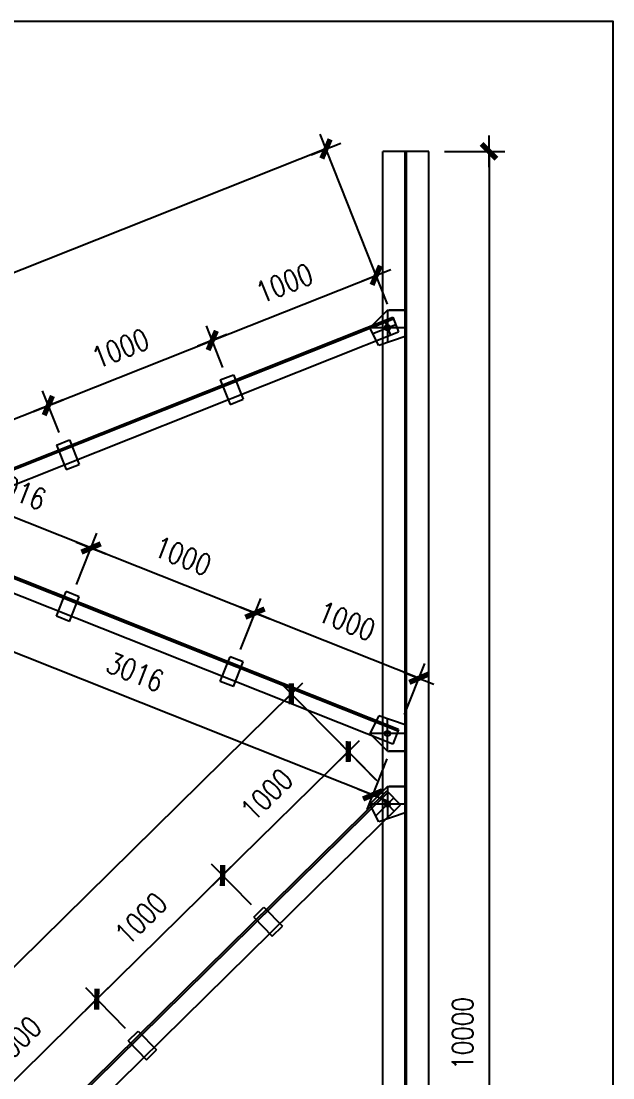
# Model space of a CAD drawing. Header units: millimetres. Extents: x 1471994 to 4527627, y -5186613 to -1927582.
# Drawn here: x 1540157 to 1543512, y -1983714 to -1977724 of the extents above; entities that cross this region are included whole.
import ezdxf

# ---------------------------------------------------------------- set-up
doc = ezdxf.new("R2010")
doc.units = ezdxf.units.MM
doc.header["$LTSCALE"] = 1000
doc.header["$PDMODE"] = 34
doc.styles.add('DIM_FONT', font='simplex.shx', dxfattribs={"width": 0.8, "bigfont": 'hztxt.shx'})
doc.dimstyles.new('WGH(1)', dxfattribs={"dimscale": 1.2, "dimtxt": 100, "dimasz": 0.5, "dimexe": 75, "dimexo": 75, "dimgap": 75, "dimtad": 1, "dimdec": 0, "dimzin": 0, "dimdsep": 46, "dimtxsty": 'DIM_FONT', "dimblk1": '_DIMX', "dimblk2": '_DIMX', "dimsah": 1, "dimcen": 0.09, "dimclrd": 3, "dimclre": 3, "dimclrt": 7, "dimadec": 0, "dimazin": 0, "dimtfac": 1, "dimtdec": 0, "dimtix": 1, "dimtmove": 2, "dimatfit": 3, "dimldrblk": '_DIMX', "dimfxl": 1, "dimtolj": 1, "dimtzin": 0, "dimarcsym": 0})

# ---------------------------------------------------------------- blocks, each defined once
blk = doc.blocks.new('_DIMX')
blk.add_line((-150, 0), (150, 0))
at = {"const_width": 50}
blk.add_lwpolyline([(-70, -70), (70, 70)], dxfattribs=at)
blk = doc.blocks.new('*D1393')
at = {"color": 3, "lineweight": -2}
for p, q in [((1542558.1, -1978462.4), (1542899.9, -1978462.4)), ((1542809.9, -1978463), (1542809.9, -1988461.8)), ((1542578.1, -1988462.4), (1542899.9, -1988462.4))]:
    blk.add_line(p, q, dxfattribs=at)
at = {"layer": 'Defpoints', "color": 0}
for p in [(1542468.1, -1978462.4), (1542488.1, -1988462.4), (1542809.9, -1988462.4)]:
    blk.add_point(p, dxfattribs=at)
at = {"color": 3, "lineweight": -2, "xscale": 0.6, "yscale": 0.6, "zscale": 0.6}
for p, rotation in [((1542809.9, -1978462.4), 90), ((1542809.9, -1988462.4), 270)]:
    blk.add_blockref('_DIMX', p, dxfattribs=dict(at, rotation=rotation))
at = {"color": 7, "insert": (1542659.9, -1983462.4), "char_height": 120, "attachment_point": 5, "rotation": 90, "style": 'DIM_FONT'}
blk.add_mtext('\\A1;10000', dxfattribs=at)
blk = doc.blocks.new('*D1396')
at = {"color": 3, "lineweight": -2}
for p, q in [((1540371.9, -1980056.5), (1540277.9, -1979819.7)), ((1538144.3, -1980763.8), (1540310.5, -1979903.5)), ((1538208.3, -1980926.5), (1538110.5, -1980680.4))]:
    blk.add_line(p, q, dxfattribs=at)
at = {"layer": 'Defpoints', "color": 0}
for p in [(1540311.1, -1979903.3), (1540405.1, -1980140.2), (1538241.5, -1981010.2)]:
    blk.add_point(p, dxfattribs=at)
at = {"color": 3, "lineweight": -2, "xscale": 0.6, "yscale": 0.6, "zscale": 0.6}
for p, rotation in [((1540311.1, -1979903.3), 21.65903603493993), ((1538143.7, -1980764), 201.6590360349399)]:
    blk.add_blockref('_DIMX', p, dxfattribs=dict(at, rotation=rotation))
at = {"color": 7, "insert": (1539172, -1980194.3), "char_height": 120, "attachment_point": 5, "rotation": 21.65904, "style": 'DIM_FONT'}
blk.add_mtext('\\A1;2332', dxfattribs=at)
blk = doc.blocks.new('*D1397')
at = {"color": 3, "lineweight": -2}
for p, q in [((1541301.3, -1979687.5), (1541207.3, -1979450.6)), ((1540311.6, -1979903.1), (1541239.9, -1979534.5)), ((1540371.9, -1980056.5), (1540277.9, -1979819.7))]:
    blk.add_line(p, q, dxfattribs=at)
at = {"layer": 'Defpoints', "color": 0}
for p in [(1541240.5, -1979534.2), (1541334.5, -1979771.1), (1540405.1, -1980140.2)]:
    blk.add_point(p, dxfattribs=at)
at = {"color": 3, "lineweight": -2, "xscale": 0.6, "yscale": 0.6, "zscale": 0.6}
for p, rotation in [((1541240.5, -1979534.2), 21.65903603493993), ((1540311.1, -1979903.3), 201.6590360349399)]:
    blk.add_blockref('_DIMX', p, dxfattribs=dict(at, rotation=rotation))
at = {"color": 7, "insert": (1540720.4, -1979579.4), "char_height": 120, "attachment_point": 5, "rotation": 21.65904, "style": 'DIM_FONT'}
blk.add_mtext('\\A1;1000', dxfattribs=at)
blk = doc.blocks.new('*D1398')
at = {"color": 3, "lineweight": -2}
for p, q in [((1542230.7, -1979318.4), (1542136.7, -1979081.5)), ((1541241, -1979534), (1542169.3, -1979165.4)), ((1541301.3, -1979687.5), (1541207.3, -1979450.6))]:
    blk.add_line(p, q, dxfattribs=at)
at = {"layer": 'Defpoints', "color": 0}
for p in [(1542169.9, -1979165.2), (1542263.9, -1979402), (1541334.5, -1979771.1)]:
    blk.add_point(p, dxfattribs=at)
at = {"color": 3, "lineweight": -2, "xscale": 0.6, "yscale": 0.6, "zscale": 0.6}
for p, rotation in [((1542169.9, -1979165.2), 21.65903603493993), ((1541240.5, -1979534.2), 201.6590360349399)]:
    blk.add_blockref('_DIMX', p, dxfattribs=dict(at, rotation=rotation))
at = {"color": 7, "insert": (1541649.8, -1979210.3), "char_height": 120, "attachment_point": 5, "rotation": 21.65904, "style": 'DIM_FONT'}
blk.add_mtext('\\A1;1000', dxfattribs=at)
blk = doc.blocks.new('*D1408')
at = {"color": 3, "lineweight": -2}
for p, q in [((1541401, -1981286.3), (1541516.2, -1980996.1)), ((1542411.8, -1981448.6), (1541483.6, -1981080)), ((1542330.4, -1981655.4), (1542445.6, -1981365.2))]:
    blk.add_line(p, q, dxfattribs=at)
at = {"layer": 'Defpoints', "color": 0}
for p in [(1541483, -1981079.8), (1541367.8, -1981370), (1542297.2, -1981739.1)]:
    blk.add_point(p, dxfattribs=at)
at = {"color": 3, "lineweight": -2, "xscale": 0.6, "yscale": 0.6, "zscale": 0.6}
for p, rotation in [((1541483, -1981079.8), 158.3409639647455), ((1542412.4, -1981448.9), 338.3409639647455)]:
    blk.add_blockref('_DIMX', p, dxfattribs=dict(at, rotation=rotation))
at = {"color": 7, "insert": (1542003.1, -1981124.9), "char_height": 120, "attachment_point": 5, "rotation": 338.34096, "style": 'DIM_FONT'}
blk.add_mtext('\\A1;1000', dxfattribs=at)
blk = doc.blocks.new('*D1407')
at = {"color": 3, "lineweight": -2}
for p, q in [((1540471.6, -1980917.2), (1540586.8, -1980627)), ((1541482.4, -1981079.6), (1540554.2, -1980710.9)), ((1541401, -1981286.3), (1541516.2, -1980996.1))]:
    blk.add_line(p, q, dxfattribs=at)
at = {"layer": 'Defpoints', "color": 0}
for p in [(1540553.6, -1980710.7), (1540438.4, -1981000.9), (1541367.8, -1981370)]:
    blk.add_point(p, dxfattribs=at)
at = {"color": 3, "lineweight": -2, "xscale": 0.6, "yscale": 0.6, "zscale": 0.6}
for p, rotation in [((1540553.6, -1980710.7), 158.3409639658967), ((1541483, -1981079.8), 338.3409639658967)]:
    blk.add_blockref('_DIMX', p, dxfattribs=dict(at, rotation=rotation))
at = {"color": 7, "insert": (1541073.7, -1980755.8), "char_height": 120, "attachment_point": 5, "rotation": 338.34096, "style": 'DIM_FONT'}
blk.add_mtext('\\A1;1000', dxfattribs=at)
blk = doc.blocks.new('*D1409')
at = {"color": 3, "lineweight": -2}
for p, q in [((1539527.3, -1980542.3), (1539642.6, -1980252.1)), ((1540553, -1980710.5), (1539609.9, -1980335.9)), ((1540471.6, -1980917.2), (1540586.8, -1980627))]:
    blk.add_line(p, q, dxfattribs=at)
at = {"layer": 'Defpoints', "color": 0}
for p in [(1539609.3, -1980335.7), (1539494.1, -1980625.9), (1540438.4, -1981000.9)]:
    blk.add_point(p, dxfattribs=at)
at = {"color": 3, "lineweight": -2, "xscale": 0.6, "yscale": 0.6, "zscale": 0.6}
for p, rotation in [((1539609.3, -1980335.7), 158.3409639658967), ((1540553.6, -1980710.7), 338.3409639658967)]:
    blk.add_blockref('_DIMX', p, dxfattribs=dict(at, rotation=rotation))
at = {"color": 7, "insert": (1540136.8, -1980383.8), "char_height": 120, "attachment_point": 5, "rotation": 338.34096, "style": 'DIM_FONT'}
blk.add_mtext('\\A1;1016', dxfattribs=at)
blk = doc.blocks.new('*D1410')
at = {"color": 3, "lineweight": -2}
for p, q in [((1539427.7, -1980793.2), (1539313.6, -1981080.3)), ((1542149.3, -1982109.6), (1539347.4, -1980996.9)), ((1542230.7, -1981906.3), (1542116.7, -1982193.5))]:
    blk.add_line(p, q, dxfattribs=at)
at = {"layer": 'Defpoints', "color": 0}
for p in [(1539460.9, -1980709.5), (1539346.8, -1980996.7), (1542263.9, -1981822.7)]:
    blk.add_point(p, dxfattribs=at)
at = {"color": 3, "lineweight": -2, "xscale": 0.6, "yscale": 0.6, "zscale": 0.6}
for p, rotation in [((1539346.8, -1980996.7), 158.3409639647576), ((1542149.9, -1982109.9), 338.3409639647576)]:
    blk.add_blockref('_DIMX', p, dxfattribs=dict(at, rotation=rotation))
at = {"color": 7, "insert": (1540803.7, -1981413.9), "char_height": 120, "attachment_point": 5, "rotation": 338.34096, "style": 'DIM_FONT'}
blk.add_mtext('\\A1;3016', dxfattribs=at)
blk = doc.blocks.new('*D1411')
at = {"color": 3, "lineweight": -2}
for p, q in [((1542234.4, -1979327.7), (1541852, -1978364.8)), ((1541884.7, -1978448.7), (1536000.9, -1980785.3)), ((1536349.5, -1981664.7), (1535967.1, -1980701.8))]:
    blk.add_line(p, q, dxfattribs=at)
at = {"layer": 'Defpoints', "color": 0}
for p in [(1542267.6, -1979411.3), (1536000.3, -1980785.5), (1536382.7, -1981748.3)]:
    blk.add_point(p, dxfattribs=at)
at = {"color": 3, "lineweight": -2, "xscale": 0.6, "yscale": 0.6, "zscale": 0.6}
for p, rotation in [((1541885.3, -1978448.5), 21.65903603494839), ((1536000.3, -1980785.5), 201.6590360349484)]:
    blk.add_blockref('_DIMX', p, dxfattribs=dict(at, rotation=rotation))
at = {"color": 7, "insert": (1538887.4, -1979477.6), "char_height": 120, "attachment_point": 5, "rotation": 21.65904, "style": 'DIM_FONT'}
blk.add_mtext('\\A1;6332', dxfattribs=at)
blk = doc.blocks.new('*D1416')
at = {"color": 3, "lineweight": -2}
for p, q in [((1540749.5, -1983434), (1540523, -1983203.8)), ((1539873.8, -1983968.9), (1540585.7, -1983268.3)), ((1540029.8, -1984128.3), (1539810.2, -1983905.2))]:
    blk.add_line(p, q, dxfattribs=at)
at = {"layer": 'Defpoints', "color": 0}
for p in [(1540586.1, -1983267.9), (1540812.7, -1983498.1), (1540092.9, -1984192.4)]:
    blk.add_point(p, dxfattribs=at)
at = {"color": 3, "lineweight": -2, "xscale": 0.6, "yscale": 0.6, "zscale": 0.6}
for p, rotation in [((1540586.1, -1983267.9), 44.54132447699504), ((1539873.4, -1983969.4), 224.541324476995)]:
    blk.add_blockref('_DIMX', p, dxfattribs=dict(at, rotation=rotation))
at = {"color": 7, "insert": (1540124.5, -1983511.7), "char_height": 120, "attachment_point": 5, "rotation": 44.54132, "style": 'DIM_FONT'}
blk.add_mtext('\\A1;1000', dxfattribs=at)
blk = doc.blocks.new('*D1417')
at = {"color": 3, "lineweight": -2}
for p, q in [((1541462.3, -1982732.6), (1541235.7, -1982502.4)), ((1540586.5, -1983267.5), (1541298.4, -1982566.9)), ((1540749.5, -1983434), (1540523, -1983203.8))]:
    blk.add_line(p, q, dxfattribs=at)
at = {"layer": 'Defpoints', "color": 0}
for p in [(1541298.9, -1982566.5), (1541525.4, -1982796.7), (1540812.7, -1983498.1)]:
    blk.add_point(p, dxfattribs=at)
at = {"color": 3, "lineweight": -2, "xscale": 0.6, "yscale": 0.6, "zscale": 0.6}
for p, rotation in [((1541298.9, -1982566.5), 44.54132447699504), ((1540586.1, -1983267.9), 224.541324476995)]:
    blk.add_blockref('_DIMX', p, dxfattribs=dict(at, rotation=rotation))
at = {"color": 7, "insert": (1540837.3, -1982810.3), "char_height": 120, "attachment_point": 5, "rotation": 44.54132, "style": 'DIM_FONT'}
blk.add_mtext('\\A1;1000', dxfattribs=at)
blk = doc.blocks.new('*D1418')
at = {"color": 3, "lineweight": -2}
for p, q in [((1542168, -1982024), (1541948.5, -1981800.9)), ((1541299.3, -1982566.1), (1542011.2, -1981865.5)), ((1541462.3, -1982732.6), (1541235.7, -1982502.4))]:
    blk.add_line(p, q, dxfattribs=at)
at = {"layer": 'Defpoints', "color": 0}
for p in [(1542011.6, -1981865.1), (1542231.1, -1982088.1), (1541525.4, -1982796.7)]:
    blk.add_point(p, dxfattribs=at)
at = {"color": 3, "lineweight": -2, "xscale": 0.6, "yscale": 0.6, "zscale": 0.6}
for p, rotation in [((1542011.6, -1981865.1), 44.54132447699504), ((1541298.9, -1982566.5), 224.541324476995)]:
    blk.add_blockref('_DIMX', p, dxfattribs=dict(at, rotation=rotation))
at = {"color": 7, "insert": (1541550, -1982108.9), "char_height": 120, "attachment_point": 5, "rotation": 44.54132, "style": 'DIM_FONT'}
blk.add_mtext('\\A1;1000', dxfattribs=at)
blk = doc.blocks.new('*D1430')
at = {"color": 3, "lineweight": -2}
for p, q in [((1542175, -1982031.1), (1541626, -1981473.3)), ((1541688.7, -1981537.9), (1535826.3, -1987307.2)), ((1536311.7, -1987801.3), (1535762.8, -1987243.4))]:
    blk.add_line(p, q, dxfattribs=at)
at = {"layer": 'Defpoints', "color": 0}
for p in [(1542238.1, -1982095.3), (1535825.9, -1987307.6), (1536374.9, -1987865.4)]:
    blk.add_point(p, dxfattribs=at)
at = {"color": 3, "lineweight": -2, "xscale": 0.6, "yscale": 0.6, "zscale": 0.6}
for p, rotation in [((1541689.2, -1981537.4), 44.5413244769881), ((1535825.9, -1987307.6), 224.5413244769881)]:
    blk.add_blockref('_DIMX', p, dxfattribs=dict(at, rotation=rotation))
at = {"color": 7, "insert": (1539346.9, -1983580.3), "char_height": 120, "attachment_point": 5, "rotation": 44.54132, "style": 'DIM_FONT'}
blk.add_mtext('\\A1;8226', dxfattribs=at)

msp = doc.modelspace()

# ---------------------------------------------------------------- linework, layer by layer
for p, q in [((1542208.1, -1988462.4), (1542208.1, -1978462.4)), ((1542468.1, -1978462.4), (1542208.1, -1978462.4)), ((1542334.1, -1988462.4), (1542334.1, -1978462.4)), ((1542342.1, -1988462.4), (1542342.1, -1978462.4)), ((1542468.1, -1988462.4), (1542468.1, -1978462.4)), ((1542234.1, -1979362.3), (1542134.1, -1979462.3)), ((1542234.1, -1979362.3), (1542234.1, -1979545.6)), ((1542234.1, -1979362.3), (1542334.1, -1979362.3)), ((1542334.1, -1979362.3), (1542244.1, -1979362.3)), ((1542244.1, -1979362.3), (1542334.1, -1979362.3)), ((1542334.1, -1979362.3), (1542244.1, -1979362.3)), ((1542249.1, -1979362.3), (1542334.1, -1979362.3)), ((1542334.1, -1979362.3), (1542254.1, -1979362.3)), ((1542334.1, -1979362.3), (1542279.1, -1979362.3)), ((1536379, -1981739.1), (1542263.9, -1979402)), ((1536382.7, -1981748.3), (1542267.6, -1979411.3)), ((1542217.5, -1979420.5), (1542250.7, -1979504.1)), ((1542263.9, -1979402), (1542297.2, -1979485.7)), ((1536412.2, -1981822.7), (1542297.2, -1979485.7)), ((1542334.1, -1979462.3), (1542134.1, -1979462.3)), ((1542184.1, -1979562.3), (1542134.1, -1979462.3)), ((1542150.6, -1979495.4), (1542280.5, -1979443.8)), ((1542334.1, -1979512.3), (1542184.1, -1979562.3)), ((1541286.3, -1979758), (1541360.6, -1979728.5)), ((1541286.3, -1979758), (1541341.7, -1979897.4)), ((1541360.6, -1979728.5), (1541416, -1979867.9)), ((1541341.7, -1979897.4), (1541416, -1979867.9)), ((1540356.9, -1980127.1), (1540431.2, -1980097.5)), ((1540356.9, -1980127.1), (1540412.3, -1980266.5)), ((1540431.2, -1980097.5), (1540486.6, -1980237)), ((1540412.3, -1980266.5), (1540486.6, -1980237)), ((1542293.5, -1981748.3), (1539490.4, -1980635.2)), ((1542297.2, -1981739.1), (1539494.1, -1980625.9)), ((1542263.9, -1981822.7), (1539460.9, -1980709.5)), ((1540356.9, -1981097.7), (1540412.3, -1980958.2)), ((1540486.6, -1980987.8), (1540412.3, -1980958.2)), ((1540431.2, -1981127.2), (1540486.6, -1980987.8)), ((1540431.2, -1981127.2), (1540356.9, -1981097.7)), ((1541286.3, -1981466.7), (1541341.7, -1981327.3)), ((1541416, -1981356.9), (1541341.7, -1981327.3)), ((1541360.6, -1981496.3), (1541416, -1981356.9)), ((1541360.6, -1981496.3), (1541286.3, -1981466.7)), ((1542184.1, -1981662.4), (1542134.1, -1981762.4)), ((1542334.1, -1981712.4), (1542184.1, -1981662.4)), ((1542234.1, -1981862.4), (1542234.1, -1981679.1)), ((1542334.1, -1981762.4), (1542134.1, -1981762.4)), ((1542234.1, -1981862.4), (1542134.1, -1981762.4)), ((1542297.2, -1981739.1), (1542263.9, -1981822.7)), ((1542234.1, -1981862.4), (1542334.1, -1981862.4)), ((1542334.1, -1981862.4), (1542244.1, -1981862.4)), ((1542244.1, -1981862.4), (1542334.1, -1981862.4)), ((1542334.1, -1981862.4), (1542244.1, -1981862.4)), ((1542249.1, -1981862.4), (1542334.1, -1981862.4)), ((1542334.1, -1981862.4), (1542254.1, -1981862.4)), ((1542334.1, -1981862.4), (1542279.1, -1981862.4)), ((1536367.9, -1987858.3), (1542231.1, -1982088.1)), ((1536374.9, -1987865.4), (1542238.1, -1982095.3)), ((1542234.1, -1982062.4), (1542134.1, -1982162.4)), ((1542231.1, -1982088.1), (1542308.3, -1982166.5)), ((1542234.1, -1982062.4), (1542234.1, -1982245.8)), ((1542234.1, -1982062.4), (1542334.1, -1982062.4)), ((1542334.1, -1982062.4), (1542244.1, -1982062.4)), ((1542244.1, -1982062.4), (1542334.1, -1982062.4)), ((1542334.1, -1982062.4), (1542244.1, -1982062.4)), ((1542249.1, -1982062.4), (1542334.1, -1982062.4)), ((1542334.1, -1982062.4), (1542254.1, -1982062.4)), ((1542334.1, -1982062.4), (1542279.1, -1982062.4)), ((1536445, -1987936.7), (1542308.3, -1982166.5)), ((1542334.1, -1982162.4), (1542134.1, -1982162.4)), ((1542184.1, -1982262.4), (1542134.1, -1982162.4)), ((1542167.1, -1982228.4), (1542269.7, -1982127.3)), ((1542195.5, -1982123.2), (1542272.7, -1982201.6)), ((1542334.1, -1982212.4), (1542184.1, -1982262.4)), ((1541475.9, -1982803.4), (1541532.9, -1982747.3)), ((1541532.9, -1982747.3), (1541638.1, -1982854.2)), ((1541475.9, -1982803.4), (1541581.1, -1982910.3)), ((1541581.1, -1982910.3), (1541638.1, -1982854.2)), ((1540763.1, -1983504.8), (1540820.1, -1983448.7)), ((1540820.1, -1983448.7), (1540925.3, -1983555.6)), ((1540763.1, -1983504.8), (1540868.3, -1983611.7)), ((1540868.3, -1983611.7), (1540925.3, -1983555.6))]:
    msp.add_line(p, q)
at = {"color": 2}
msp.add_line((1542338.1, -1988462.4), (1542338.1, -1978462.4), dxfattribs=at)
msp.add_line((1542338.1, -1988462.4), (1542338.1, -1978462.4), dxfattribs=at)
msp.add_lwpolyline([(1527403.5, -1977724.3), (1543511.7, -1977724.3), (1543511.7, -1989575.5), (1527403.5, -1989575.5)], close=True)
for centre in [(1542234.1, -1979462.3), (1542234.1, -1981762.4), (1542234.1, -1982162.4)]:
    msp.add_circle(centre, 15)

# ---------------------------------------------------------------- dimensions: what is measured, and where the dimension line sits
for p1, p2, distance, picture, middle in [((1542267.6, -1979411.3), (1536382.7, -1981748.3), -1036, '*D1411', (1538887.4, -1979477.6)), ((1542263.9, -1981822.7), (1539460.9, -1980709.5), 309, '*D1410', (1540803.7, -1981413.9)), ((1542297.2, -1981739.1), (1541367.8, -1981370), -312.2, '*D1408', (1542003.1, -1981124.9))]:
    dim = msp.add_aligned_dim(p1=p1, p2=p2, distance=distance, dimstyle='WGH(1)')
    dim.commit()
    dim.dimension.update_dxf_attribs({"geometry": picture, "text_midpoint": middle})
for base, p1, p2, angle, picture, middle in [((1542809.9, -1988462.4), (1542468.1, -1978462.4), (1542488.1, -1988462.4), 90, '*D1393', (1542659.9, -1983462.4)), ((1542169.9, -1979165.2), (1541334.5, -1979771.1), (1542263.9, -1979402), 201.65904, '*D1398', (1541649.8, -1979210.3)), ((1541240.5, -1979534.2), (1540405.1, -1980140.2), (1541334.5, -1979771.1), 201.65904, '*D1397', (1540720.4, -1979579.4)), ((1540311.1, -1979903.3), (1538241.5, -1981010.2), (1540405.1, -1980140.2), 201.65904, '*D1396', (1539172, -1980194.3)), ((1539609.3, -1980335.7), (1540438.4, -1981000.9), (1539494.1, -1980625.9), 338.34096, '*D1409', (1540136.8, -1980383.8)), ((1540553.6, -1980710.7), (1541367.8, -1981370), (1540438.4, -1981000.9), 338.34096, '*D1407', (1541073.7, -1980755.8)), ((1542011.6, -1981865.1), (1541525.4, -1982796.7), (1542231.1, -1982088.1), 224.54132, '*D1418', (1541550, -1982108.9)), ((1541298.9, -1982566.5), (1540812.7, -1983498.1), (1541525.4, -1982796.7), 224.54132, '*D1417', (1540837.3, -1982810.3)), ((1540586.1, -1983267.9), (1540092.9, -1984192.4), (1540812.7, -1983498.1), 224.54132, '*D1416', (1540124.5, -1983511.7))]:
    dim = msp.add_linear_dim(base=base, p1=p1, p2=p2, angle=angle, dimstyle='WGH(1)')
    dim.commit()
    dim.dimension.update_dxf_attribs({"geometry": picture, "text_midpoint": middle})
dim = msp.add_linear_dim(base=(1535825.9, -1987307.6), p1=(1542238.1, -1982095.3), p2=(1536374.9, -1987865.4), angle=224.54132, dimstyle='WGH(1)')
dim.commit()
dim.dimension.update_dxf_attribs({"geometry": '*D1430', "text_midpoint": (1539346.9, -1983580.3), "dimtype": 161})

doc.saveas('drawing.dxf')
